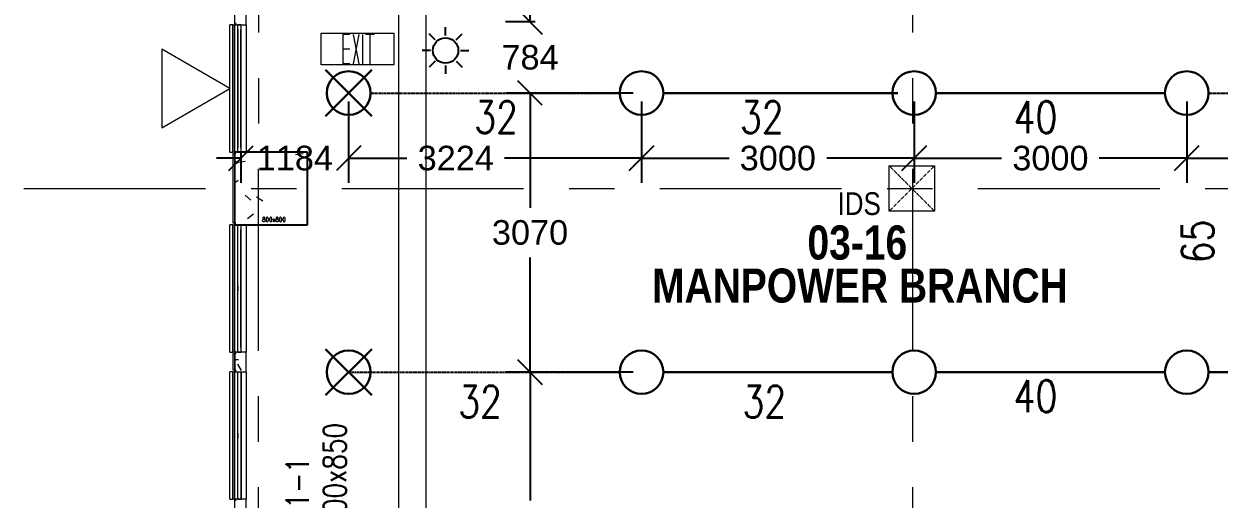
# Model space of a CAD drawing. Header units: millimetres. Extents: x -47219 to 440296, y -79832 to 7189.
# Drawn here: x -10140 to 3013, y -71441 to -66215 of the extents above; entities that cross this region are included whole.
import ezdxf

# ---------------------------------------------------------------- set-up
doc = ezdxf.new("R2010")
doc.units = ezdxf.units.MM
for name, pattern in [('BLK_2 - 3RD STOREY  LOWER ROOF PLAN-archi clean_25 SEPT 2024$0$IDA - Grid Line', [3500, 2000, -500, 500, -500]), ('HIDDEN2', [4.7625, 3.175, -1.5875]), ('IMPORT-HIDDEN2', [4.7625, 3.175, -1.5875])]:
    doc.linetypes.add(name, pattern=pattern)
doc.layers.get('Defpoints').update_dxf_attribs({"color": 8, "lineweight": 9})
for name, color, linetype, lineweight in [('BLK_2 - 3RD STOREY  LOWER ROOF PLAN-archi clean_25 SEPT 2024$0$1599_DB_A_BLK2_HQ_R21-3RD STOREY 230517$0$A-_DETA----_ED-1', 8, 'Continuous', 9), ('BLK_2 - 3RD STOREY  LOWER ROOF PLAN-archi clean_25 SEPT 2024$0$1599_DB_A_BLK2_HQ_R21-3RD STOREY 230517$0$A-_GENM----_M', 8, 'Continuous', 9), ('BLK_2 - 3RD STOREY  LOWER ROOF PLAN-archi clean_25 SEPT 2024$0$1599_DB_A_BLK2_HQ_R21-3RD STOREY 230517$0$A-_WALL----_H-1', 8, 'Continuous', 9), ('BLK_2 - 3RD STOREY  LOWER ROOF PLAN-archi clean_25 SEPT 2024$0$1599_DB_A_BLK2_HQ_R21-3RD STOREY 230517$0$A-_WIND----_E', 8, 'Continuous', 9), ('BLK_2 - 3RD STOREY  LOWER ROOF PLAN-archi clean_25 SEPT 2024$0$1599_DB_A_BLK2_HQ_R21-3RD STOREY 230517$0$E-_LIGT----_E', 8, 'Continuous', 9), ('BLK_2 - 3RD STOREY  LOWER ROOF PLAN-archi clean_25 SEPT 2024$0$1599_DB_A_BLK2_HQ_R21-3RD STOREY 230517$0$S-_COLN----_E', 8, 'Continuous', 9), ('BLK_2 - 3RD STOREY  LOWER ROOF PLAN-archi clean_25 SEPT 2024$0$A-_FLOR----_E', 8, 'Continuous', 9), ('BLK_2 - 3RD STOREY  LOWER ROOF PLAN-archi clean_25 SEPT 2024$0$A-_GENM----_M', 8, 'Continuous', 9), ('BLK_2 - 3RD STOREY  LOWER ROOF PLAN-archi clean_25 SEPT 2024$0$A-_WALL----_E', 8, 'Continuous', 9), ('BLK_2 - 3RD STOREY  LOWER ROOF PLAN-archi clean_25 SEPT 2024$0$A-_WALL----_E-1', 8, 'Continuous', 18), ('BLK_2 - 3RD STOREY  LOWER ROOF PLAN-archi clean_25 SEPT 2024$0$A-_WIND----_E', 8, 'Continuous', 9), ('BLK_2 - 3RD STOREY  LOWER ROOF PLAN-archi clean_25 SEPT 2024$0$S-_ANOTGRID_E-1', 8, 'BLK_2 - 3RD STOREY  LOWER ROOF PLAN-archi clean_25 SEPT 2024$0$IDA - Grid Line', 9), ('BLK_2 - 3RD STOREY  LOWER ROOF PLAN-archi clean_25 SEPT 2024$0$S-_COLN----_E', 8, 'Continuous', 9), ('BLK_2 - 3RD STOREY  LOWER ROOF PLAN-archi clean_25 SEPT 2024$0$S-_COLN----_E-1', 8, 'Continuous', 9), ('BLK_2 - 3RD STOREY  LOWER ROOF PLAN-archi clean_25 SEPT 2024$0$S-_COLN----_E-2', 8, 'Continuous', 25), ('M-_SPRKPIEX_E-', 1, 'Continuous', 30), ('NW_BEAM AND COLUMN', 134, 'Continuous', 5), ('S-_LINE----_N-', 140, 'Continuous', 18), ('S-TEXT', 140, 'Continuous', 18)]:
    doc.layers.add(name, color=color, linetype=linetype, lineweight=lineweight)
for name, color, linetype in [('DIM', 8, 'Continuous'), ('M-_FIRESPRK_T-', 7, 'Continuous'), ('M-_SPRKBEAM_E-', 12, 'HIDDEN2'), ('M-FIRE----_E-', 12, 'Continuous'), ('ROOMNAME', 7, 'Continuous')]:
    doc.layers.add(name, color=color, linetype=linetype)
doc.styles.add('BLK_2 - 3RD STOREY  LOWER ROOF PLAN_12 JUNE 2024$0$Arial Narrow_2', font='ARIALN.TTF', dxfattribs={"height": 375})
doc.styles.add('BLK_2 - 3RD STOREY  LOWER ROOF PLAN_12 JUNE 2024$0$Arial Narrow_B_1', font='ARIALNB.TTF', dxfattribs={"height": 500})
doc.styles.add('RomanS_3', font='romans__.ttf', dxfattribs={"width": 0.8, "height": 50})
doc.styles.add('RomanS_5', font='romans__.ttf', dxfattribs={"width": 0.8, "height": 250})
doc.styles.add('Simplex', font='SIMPLEX.shx', dxfattribs={"width": 0.8, "height": 2.5})
doc.styles.get("Standard").update_dxf_attribs({"font": 'arial.ttf'})
doc.dimstyles.new('DIM 150', dxfattribs={"dimscale": 1500, "dimtxt": 0.18, "dimasz": 0.18, "dimexe": 0.18, "dimexo": 0.0625, "dimgap": 0.09, "dimtad": 0, "dimtih": 1, "dimtoh": 1, "dimdec": 0, "dimzin": 0, "dimdsep": 46, "dimtxsty": 'Standard', "dimblk": 'OBLIQUE', "dimcen": 0.09, "dimadec": 0, "dimazin": 0, "dimtfac": 1, "dimtdec": 0, "dimtofl": 0, "dimtmove": 0, "dimatfit": 3, "dimfxl": 1, "dimtolj": 1, "dimtzin": 0, "dimarcsym": 0})

# ---------------------------------------------------------------- blocks, each defined once
blk = doc.blocks.new('3rd Structure')
at = {"layer": 'NW_BEAM AND COLUMN', "color": 8}
for p, q in [((-36250, -79450), (-36250, 250)), ((-36250, -79450), (-36250, 250)), ((-34450, 250), (-34450, -79450)), ((-34150, 250), (-34150, -79450)), ((-36250, -71600), (-35450, -71600)), ((-36250, -72400), (-36250, -71600)), ((-35450, -71600), (-35450, -72400)), ((-29050, -71750), (-28550, -71750)), ((-29050, -72250), (-29050, -71750)), ((-28550, -71750), (-28550, -72250)), ((-28550, -72250), (-29050, -72250)), ((-35450, -72400), (-36250, -72400))]:
    blk.add_line(p, q, dxfattribs=at)
at = {"layer": 'NW_BEAM AND COLUMN', "color": 8, "linetype": 'IMPORT-HIDDEN2', "lineweight": 18}
for p, q in [((-28550, -71750), (-29050, -72250)), ((-29050, -71750), (-28550, -72250))]:
    blk.add_line(p, q, dxfattribs=at)
at = {"layer": 'S-TEXT', "color": 8, "insert": (-35951, -72316), "char_height": 50, "width": 313.29, "attachment_point": 1, "line_spacing_factor": 0.983083, "style": 'RomanS_3'}
blk.add_mtext('800x800', dxfattribs=at)
at = {"layer": 'S-TEXT', "color": 8, "insert": (-35686, -75689), "char_height": 250, "width": 2959.11, "attachment_point": 2, "rotation": 90, "line_spacing_factor": 0.983083, "style": 'RomanS_5'}
blk.add_mtext('2-4VB1-1\\P1800/2100x850', dxfattribs=at)
blk = doc.blocks.new('fire0101')
at = {"color": 0, "linetype": 'Continuous'}
blk.add_circle((0, 0), 100, dxfattribs=at)
blk = doc.blocks.new('Under B spk')
for p, q in [((318, -318), (-318, 318)), ((318, 318), (-318, -318))]:
    blk.add_line(p, q)
blk.add_circle((0, 0), 300)
blk = doc.blocks.new('*U13')
at = {"layer": 'M-FIRE----_E-'}
blk.add_line((-33, -33), (33, 33), dxfattribs=at)
blk = doc.blocks.new('*U12')
at = {"layer": 'M-FIRE----_E-', "color": 0, "linetype": 'ByBlock', "lineweight": -2, "transparency": 16777216}
for p, rotation in [((31604, 13669), 45), ((31455, 13607), 90), ((31393, 13458), 135), ((31815, 13458), 315.0000000000001), ((31455, 13309), 180), ((31604, 13247), 225.0000000000001), ((31753, 13309), 270)]:
    blk.add_blockref('*U13', p, dxfattribs=dict(at, rotation=rotation))
blk.add_blockref('*U13', (31753, 13607), dxfattribs=at)
blk = doc.blocks.new('Strobe Light')
at = {"layer": 'M-FIRE----_E-'}
blk.add_circle((0, 0), 140, dxfattribs=at)
blk.add_blockref('*U12', (-31604, -13458), dxfattribs=at)
blk = doc.blocks.new('_Oblique')
at = {"color": 0, "linetype": 'ByBlock', "lineweight": -2}
blk.add_line((-0.5, -0.5), (0.5, 0.5), dxfattribs=at)
blk = doc.blocks.new('*D100')
at = {"layer": 'Defpoints', "color": 0, "transparency": 16777216}
for p in [(-4570, -66191), (-4418, -66191), (-3343, -66975)]:
    blk.add_point(p, dxfattribs=at)
at = {"layer": 'DIM', "color": 0, "lineweight": -2, "transparency": 16777216}
for p, q in [((-4570, -66191), (-4570, -65921)), ((-4512, -66191), (-4840, -66191)), ((-3436, -66975), (-4840, -66975)), ((-4570, -66975), (-4570, -67245))]:
    blk.add_line(p, q, dxfattribs=at)
at = {"layer": 'DIM', "color": 0, "lineweight": -2, "transparency": 16777216, "xscale": 270, "yscale": 270, "zscale": 270}
for p, rotation in [((-4570, -66191), 270), ((-4570, -66975), 90)]:
    blk.add_blockref('_Oblique', p, dxfattribs=dict(at, rotation=rotation))
at = {"layer": 'DIM', "color": 0, "transparency": 16777216, "insert": (-4570, -66583), "char_height": 270, "attachment_point": 5}
blk.add_mtext('\\A1;784', dxfattribs=at)
blk = doc.blocks.new('*D101')
at = {"layer": 'Defpoints', "color": 0, "transparency": 16777216}
for p in [(-6566, -66975), (-7751, -67540), (-6566, -67692)]:
    blk.add_point(p, dxfattribs=at)
at = {"layer": 'DIM', "color": 0, "lineweight": -2, "transparency": 16777216}
for p, q in [((-6566, -67069), (-6566, -67962)), ((-7751, -67692), (-8021, -67692)), ((-7751, -67633), (-7751, -67962)), ((-6566, -67692), (-6296, -67692))]:
    blk.add_line(p, q, dxfattribs=at)
at = {"layer": 'DIM', "color": 0, "lineweight": -2, "transparency": 16777216, "xscale": 270, "yscale": 270, "zscale": 270}
blk.add_blockref('_Oblique', (-7751, -67692), dxfattribs=at)
at = {"layer": 'DIM', "color": 0, "lineweight": -2, "transparency": 16777216, "xscale": 270, "yscale": 270, "zscale": 270, "rotation": 180}
blk.add_blockref('_Oblique', (-6566, -67692), dxfattribs=at)
at = {"layer": 'DIM', "color": 0, "transparency": 16777216, "insert": (-7158, -67692), "char_height": 270, "attachment_point": 5}
blk.add_mtext('\\A1;1184', dxfattribs=at)
blk = doc.blocks.new('*D102')
at = {"layer": 'Defpoints', "color": 0, "transparency": 16777216}
for p in [(-6566, -66975), (-3343, -66975), (-3343, -67692)]:
    blk.add_point(p, dxfattribs=at)
at = {"layer": 'DIM', "color": 0, "lineweight": -2, "transparency": 16777216}
for p, q in [((-6566, -67069), (-6566, -67962)), ((-3343, -67069), (-3343, -67962)), ((-6566, -67692), (-5925, -67692)), ((-3343, -67692), (-4850, -67692))]:
    blk.add_line(p, q, dxfattribs=at)
at = {"layer": 'DIM', "color": 0, "lineweight": -2, "transparency": 16777216, "xscale": 270, "yscale": 270, "zscale": 270, "rotation": 180}
blk.add_blockref('_Oblique', (-6566, -67692), dxfattribs=at)
at = {"layer": 'DIM', "color": 0, "lineweight": -2, "transparency": 16777216, "xscale": 270, "yscale": 270, "zscale": 270}
blk.add_blockref('_Oblique', (-3343, -67692), dxfattribs=at)
at = {"layer": 'DIM', "color": 0, "transparency": 16777216, "insert": (-5387, -67692), "char_height": 270, "attachment_point": 5}
blk.add_mtext('\\A1;3224', dxfattribs=at)
blk = doc.blocks.new('*D103')
at = {"layer": 'Defpoints', "color": 0, "transparency": 16777216}
for p in [(-3343, -66975), (-343, -66975), (-343, -67692)]:
    blk.add_point(p, dxfattribs=at)
at = {"layer": 'DIM', "color": 0, "lineweight": -2, "transparency": 16777216}
for p, q in [((-3343, -67069), (-3343, -67962)), ((-343, -67069), (-343, -67962)), ((-3343, -67692), (-2380, -67692)), ((-343, -67692), (-1305, -67692))]:
    blk.add_line(p, q, dxfattribs=at)
at = {"layer": 'DIM', "color": 0, "lineweight": -2, "transparency": 16777216, "xscale": 270, "yscale": 270, "zscale": 270, "rotation": 180}
blk.add_blockref('_Oblique', (-3343, -67692), dxfattribs=at)
at = {"layer": 'DIM', "color": 0, "lineweight": -2, "transparency": 16777216, "xscale": 270, "yscale": 270, "zscale": 270}
blk.add_blockref('_Oblique', (-343, -67692), dxfattribs=at)
at = {"layer": 'DIM', "color": 0, "transparency": 16777216, "insert": (-1843, -67692), "char_height": 270, "attachment_point": 5}
blk.add_mtext('\\A1;3000', dxfattribs=at)
blk = doc.blocks.new('*D104')
at = {"layer": 'Defpoints', "color": 0, "transparency": 16777216}
for p in [(-343, -66975), (2657, -66975), (2657, -67692)]:
    blk.add_point(p, dxfattribs=at)
at = {"layer": 'DIM', "color": 0, "lineweight": -2, "transparency": 16777216}
for p, q in [((-343, -67069), (-343, -67962)), ((2657, -67069), (2657, -67962)), ((-343, -67692), (620, -67692)), ((2657, -67692), (1695, -67692))]:
    blk.add_line(p, q, dxfattribs=at)
at = {"layer": 'DIM', "color": 0, "lineweight": -2, "transparency": 16777216, "xscale": 270, "yscale": 270, "zscale": 270, "rotation": 180}
blk.add_blockref('_Oblique', (-343, -67692), dxfattribs=at)
at = {"layer": 'DIM', "color": 0, "lineweight": -2, "transparency": 16777216, "xscale": 270, "yscale": 270, "zscale": 270}
blk.add_blockref('_Oblique', (2657, -67692), dxfattribs=at)
at = {"layer": 'DIM', "color": 0, "transparency": 16777216, "insert": (1157, -67692), "char_height": 270, "attachment_point": 5}
blk.add_mtext('\\A1;3000', dxfattribs=at)
blk = doc.blocks.new('*D105')
at = {"layer": 'Defpoints', "color": 0, "transparency": 16777216}
for p in [(2657, -66975), (5657, -66975), (5657, -67692)]:
    blk.add_point(p, dxfattribs=at)
at = {"layer": 'DIM', "color": 0, "lineweight": -2, "transparency": 16777216}
for p, q in [((2657, -67069), (2657, -67962)), ((5657, -67069), (5657, -67962)), ((2657, -67692), (3620, -67692)), ((5657, -67692), (4695, -67692))]:
    blk.add_line(p, q, dxfattribs=at)
at = {"layer": 'DIM', "color": 0, "lineweight": -2, "transparency": 16777216, "xscale": 270, "yscale": 270, "zscale": 270, "rotation": 180}
blk.add_blockref('_Oblique', (2657, -67692), dxfattribs=at)
at = {"layer": 'DIM', "color": 0, "lineweight": -2, "transparency": 16777216, "xscale": 270, "yscale": 270, "zscale": 270}
blk.add_blockref('_Oblique', (5657, -67692), dxfattribs=at)
at = {"layer": 'DIM', "color": 0, "transparency": 16777216, "insert": (4157, -67692), "char_height": 270, "attachment_point": 5}
blk.add_mtext('\\A1;3000', dxfattribs=at)
blk = doc.blocks.new('*D122')
at = {"layer": 'Defpoints', "color": 0, "transparency": 16777216}
for p in [(-4570, -70045), (-3343, -70045), (-3343, -73414)]:
    blk.add_point(p, dxfattribs=at)
at = {"layer": 'DIM', "color": 0, "lineweight": -2, "transparency": 16777216}
for p, q in [((-3436, -70045), (-4840, -70045)), ((-4570, -70045), (-4570, -71457)), ((-4570, -73414), (-4570, -72003)), ((-3436, -73414), (-4840, -73414))]:
    blk.add_line(p, q, dxfattribs=at)
at = {"layer": 'DIM', "color": 0, "lineweight": -2, "transparency": 16777216, "xscale": 270, "yscale": 270, "zscale": 270}
for p, rotation in [((-4570, -70045), 90), ((-4570, -73414), 270)]:
    blk.add_blockref('_Oblique', p, dxfattribs=dict(at, rotation=rotation))
at = {"layer": 'DIM', "color": 0, "transparency": 16777216, "insert": (-4570, -71730), "char_height": 270, "attachment_point": 5}
blk.add_mtext('\\A1;3369', dxfattribs=at)
blk = doc.blocks.new('*D123')
at = {"layer": 'Defpoints', "color": 0, "transparency": 16777216}
for p in [(-4570, -66975), (-3343, -66975), (-3343, -70045)]:
    blk.add_point(p, dxfattribs=at)
at = {"layer": 'DIM', "color": 0, "lineweight": -2, "transparency": 16777216}
for p, q in [((-3436, -66975), (-4840, -66975)), ((-4570, -66975), (-4570, -68237)), ((-4570, -70045), (-4570, -68783)), ((-3436, -70045), (-4840, -70045))]:
    blk.add_line(p, q, dxfattribs=at)
at = {"layer": 'DIM', "color": 0, "lineweight": -2, "transparency": 16777216, "xscale": 270, "yscale": 270, "zscale": 270}
for p, rotation in [((-4570, -66975), 90), ((-4570, -70045), 270)]:
    blk.add_blockref('_Oblique', p, dxfattribs=dict(at, rotation=rotation))
at = {"layer": 'DIM', "color": 0, "transparency": 16777216, "insert": (-4570, -68510), "char_height": 270, "attachment_point": 5}
blk.add_mtext('\\A1;3070', dxfattribs=at)
blk = doc.blocks.new('BLK_2 - 3RD STOREY  LOWER ROOF PLAN-archi clean_25 SEPT 2024$0$1599_DB_A_BLK2_HQ_R21-3RD STOREY 230517$0$IDA - Casement w Top Hung - 2 Panels - 1400L X 1500H - B2-AW02-3436902-LINKVIEW_BLK2_3RD STOREY')
at = {"layer": 'BLK_2 - 3RD STOREY  LOWER ROOF PLAN-archi clean_25 SEPT 2024$0$1599_DB_A_BLK2_HQ_R21-3RD STOREY 230517$0$A-_WIND----_E'}
for p, q in [((-700, 17.5), (700, 17.5)), ((-700, 17.5), (-700, -17.5)), ((700, 17.5), (700, -17.5)), ((700, -17.5), (-700, -17.5))]:
    blk.add_line(p, q, dxfattribs=at)
blk = doc.blocks.new('BLK_2 - 3RD STOREY  LOWER ROOF PLAN-archi clean_25 SEPT 2024$0$1599_DB_A_BLK2_HQ_R21-3RD STOREY 230517$0$IDA - Casement w Top Hung - 2 Panels - 1400L X 1500H - B2-AW02-3436901-LINKVIEW_BLK2_3RD STOREY')
at = {"layer": 'BLK_2 - 3RD STOREY  LOWER ROOF PLAN-archi clean_25 SEPT 2024$0$1599_DB_A_BLK2_HQ_R21-3RD STOREY 230517$0$A-_WIND----_E'}
for p, q in [((-700, 17.5), (700, 17.5)), ((-700, 17.5), (-700, -17.5)), ((700, 17.5), (700, -17.5)), ((700, -17.5), (-700, -17.5))]:
    blk.add_line(p, q, dxfattribs=at)
blk = doc.blocks.new('BLK_2 - 3RD STOREY  LOWER ROOF PLAN-archi clean_25 SEPT 2024$0$IDA - Casement w Top Hung - 2 Panels - 1400L X 1500H - B2-AW02-3436901-BLK 2 3RD STOREY PLAN')
at = {"layer": 'BLK_2 - 3RD STOREY  LOWER ROOF PLAN-archi clean_25 SEPT 2024$0$A-_WIND----_E'}
for p, q in [((-700, 17.5), (700, 17.5)), ((-700, 17.5), (-700, -17.5)), ((-650, 17.5), (-615, 17.5)), ((-650, 17.5), (-25, 17.5)), ((-650, 17.5), (650, 17.5)), ((-650, 17.5), (650, 17.5)), ((-615, 17.5), (-35, 17.5)), ((-615, 17.5), (-60, 17.5)), ((-35, 17.5), (0, 17.5)), ((25, 17.5), (-24.9, 17.5)), ((0, 17.5), (35, 17.5)), ((25, 17.5), (650, 17.5)), ((35, 17.5), (615, 17.5)), ((60, 17.5), (615, 17.5)), ((615, 17.5), (650, 17.5)), ((700, 17.5), (700, -17.5)), ((700, -17.5), (-700, -17.5)), ((-615, -17.5), (-650, -17.5)), ((-25, -17.5), (-650, -17.5)), ((650, -17.5), (-650, -17.5)), ((-650, -17.5), (650, -17.5)), ((-35, -17.5), (-615, -17.5)), ((-60, -17.5), (-615, -17.5)), ((0, -17.5), (-35, -17.5)), ((25, -17.5), (-24.9, -17.5)), ((35, -17.5), (0, -17.5)), ((650, -17.5), (25, -17.5)), ((615, -17.5), (35, -17.5)), ((615, -17.5), (60, -17.5)), ((650, -17.5), (615, -17.5))]:
    blk.add_line(p, q, dxfattribs=at)
blk = doc.blocks.new('BLK_2 - 3RD STOREY  LOWER ROOF PLAN-archi clean_25 SEPT 2024$0$IDA - Casement w Top Hung - 2 Panels - 1400L X 1500H - B2-AW02-V2-BLK 2 3RD STOREY PLAN')
at = {"layer": 'BLK_2 - 3RD STOREY  LOWER ROOF PLAN-archi clean_25 SEPT 2024$0$A-_WIND----_E'}
for p, q in [((-700, 17), (700, 17)), ((-700, 17), (-700, -18)), ((-650, 17), (-615, 17)), ((-650, 17), (-25, 17)), ((-650, 17), (650, 17)), ((-650, 17), (650, 17)), ((-615, 17), (-35, 17)), ((-615, 17), (-60, 17)), ((-35, 17), (-2, 17)), ((25, 17), (-25, 17)), ((0, 17), (35, 17)), ((25, 17), (650, 17)), ((35, 17), (615, 17)), ((60, 17), (615, 17)), ((615, 17), (650, 17)), ((700, 17), (700, -18)), ((700, -18), (-700, -18)), ((-615, -18), (-650, -18)), ((-25, -18), (-650, -18)), ((650, -18), (-650, -18)), ((-650, -18), (650, -18)), ((-35, -18), (-615, -18)), ((-60, -18), (-615, -18)), ((-2, -18), (-35, -18)), ((25, -18), (-25, -18)), ((35, -18), (0, -18)), ((650, -18), (25, -18)), ((615, -18), (35, -18)), ((615, -18), (60, -18)), ((650, -18), (615, -18))]:
    blk.add_line(p, q, dxfattribs=at)
blk = doc.blocks.new('BLK_2 - 3RD STOREY  LOWER ROOF PLAN-archi clean_25 SEPT 2024$0$IDA - Casement w Top Hung - 2 Panels - 1400L X 1500H - B2-AW02-3436902-BLK 2 3RD STOREY PLAN')
at = {"layer": 'BLK_2 - 3RD STOREY  LOWER ROOF PLAN-archi clean_25 SEPT 2024$0$A-_WIND----_E'}
for p, q in [((-700, 17.5), (700, 17.5)), ((-700, 17.5), (-700, -17.5)), ((-615, 17.5), (-650, 17.5)), ((-650, 17.5), (-25, 17.5)), ((-650, 17.5), (650, 17.5)), ((650, 17.5), (-650, 17.5)), ((-35, 17.5), (-615, 17.5)), ((-615, 17.5), (-60, 17.5)), ((0, 17.5), (-35, 17.5)), ((-24.9, 17.5), (25, 17.5)), ((35, 17.5), (0, 17.5)), ((25, 17.5), (650, 17.5)), ((615, 17.5), (35, 17.5)), ((60, 17.5), (615, 17.5)), ((650, 17.5), (615, 17.5)), ((700, 17.5), (700, -17.5)), ((700, -17.5), (-700, -17.5)), ((-650, -17.5), (-615, -17.5)), ((-25, -17.5), (-650, -17.5)), ((650, -17.5), (-650, -17.5)), ((650, -17.5), (-650, -17.5)), ((-615, -17.5), (-35, -17.5)), ((-60, -17.5), (-615, -17.5)), ((-35, -17.5), (0, -17.5)), ((-24.9, -17.5), (25, -17.5)), ((0, -17.5), (35, -17.5)), ((650, -17.5), (25, -17.5)), ((35, -17.5), (615, -17.5)), ((615, -17.5), (60, -17.5)), ((615, -17.5), (650, -17.5))]:
    blk.add_line(p, q, dxfattribs=at)
blk = doc.blocks.new('BLK_2 - 3RD STOREY  LOWER ROOF PLAN-archi clean_25 SEPT 2024$0$Wall Motif - Type 1-V8-BLK 2 3RD STOREY PLAN')
at = {"layer": 'BLK_2 - 3RD STOREY  LOWER ROOF PLAN-archi clean_25 SEPT 2024$0$A-_GENM----_M'}
for p, q in [((-575, 105), (825, 105)), ((-575, 105), (-575, 75)), ((825, 75), (-575, 75)), ((-525, 105), (81, 105)), ((81, 75), (-525, 75)), ((-481, 105), (123, 105)), ((-481, 105), (731, 105)), ((123, 75), (-481, 75)), ((731, 75), (-481, 75)), ((125, 105), (731, 105)), ((731, 75), (125, 75)), ((169, 105), (775, 105)), ((775, 75), (169, 75)), ((825, 75), (825, 105))]:
    blk.add_line(p, q, dxfattribs=at)
blk = doc.blocks.new('BLK_2 - 3RD STOREY  LOWER ROOF PLAN-archi clean_25 SEPT 2024$0$Wall Motif - Type 1-2673879-BLK 2 3RD STOREY PLAN')
at = {"layer": 'BLK_2 - 3RD STOREY  LOWER ROOF PLAN-archi clean_25 SEPT 2024$0$A-_GENM----_M'}
for p, q in [((-575, 105), (825, 105)), ((-575, 105), (-575, 75)), ((825, 75), (-575, 75)), ((-525, 105), (81, 105)), ((81, 75), (-525, 75)), ((-481, 105), (125, 105)), ((-481, 105), (731, 105)), ((125, 75), (-481, 75)), ((731, 75), (-481, 75)), ((125, 105), (731, 105)), ((731, 75), (125, 75)), ((169, 105), (775, 105)), ((775, 75), (169, 75)), ((825, 75), (825, 105))]:
    blk.add_line(p, q, dxfattribs=at)
blk = doc.blocks.new('BLK_2 - 3RD STOREY  LOWER ROOF PLAN-archi clean_25 SEPT 2024$0$1599_DB_A_BLK2_HQ_R21-3RD STOREY 230517$0$IDA - Exit Sign - IDA - Exit Sign - One Side-2587573-LINKVIEW_BLK2_3RD STOREY')
at = {"layer": 'BLK_2 - 3RD STOREY  LOWER ROOF PLAN-archi clean_25 SEPT 2024$0$1599_DB_A_BLK2_HQ_R21-3RD STOREY 230517$0$A-_DETA----_ED-1'}
for p, q in [((-164, -115), (-164, -433)), ((-84, -115), (-164, -115)), ((-49, -113), (14, -438)), ((14, -113), (-49, -438)), ((55, -113), (55, -438)), ((185, -115), (85, -115)), ((135, -115), (135, -438)), ((-84, -275), (-164, -275)), ((-164, -433), (-84, -433))]:
    blk.add_line(p, q, dxfattribs=at)
at = {"layer": 'BLK_2 - 3RD STOREY  LOWER ROOF PLAN-archi clean_25 SEPT 2024$0$1599_DB_A_BLK2_HQ_R21-3RD STOREY 230517$0$E-_LIGT----_E'}
for p, q in [((-400, -450), (-400, -100)), ((-400, -100), (400, -100)), ((400, -100), (400, -450)), ((400, -450), (-400, -450))]:
    blk.add_line(p, q, dxfattribs=at)
blk = doc.blocks.new('BLK_2 - 3RD STOREY  LOWER ROOF PLAN-archi clean_25 SEPT 2024$0$1599_DB_A_BLK2_HQ_R21-3RD STOREY 230517$0$Wall Motif - Type 1-2673879-LINKVIEW_BLK2_3RD STOREY')
at = {"layer": 'BLK_2 - 3RD STOREY  LOWER ROOF PLAN-archi clean_25 SEPT 2024$0$1599_DB_A_BLK2_HQ_R21-3RD STOREY 230517$0$A-_GENM----_M'}
for p, q in [((-575, 105), (825, 105)), ((-575, 105), (-575, 75)), ((825, 75), (-575, 75)), ((825, 75), (825, 105))]:
    blk.add_line(p, q, dxfattribs=at)
blk = doc.blocks.new('BLK_2 - 3RD STOREY  LOWER ROOF PLAN-archi clean_25 SEPT 2024$0$sdfsdf')
at = {"layer": 'BLK_2 - 3RD STOREY  LOWER ROOF PLAN-archi clean_25 SEPT 2024$0$1599_DB_A_BLK2_HQ_R21-3RD STOREY 230517$0$S-_COLN----_E'}
h = blk.add_hatch(dxfattribs=at)
h.set_pattern_fill('FP_1', color=256, style=0, pattern_type=2)
h.set_pattern_definition([(50, (-131307.1, -42727.7), (1821.84, -159.39), [190.5, -2095.5]), (355, (-131307, -42727.7), (-352.43, 1910.567), [152.4, -1676.4]), (100.451, (-131155.3, -42741), (1469.426, 1751.166), [161.9, -1780.9]), (46.184, (-131307, -42219.7), (2710.79, -420.43), [285.75, -3143.25]), (96.636, (-131081.2, -42254.7), (2374.03, 2474.28), [242.85, -2671.35]), (351.184, (-131307, -42219.7), (2374.05, 2474.25), [228.6, -2514.6]), (21, (-131053.1, -42346.7), (1516.143, -1022.652), [190.5, -2095.5]), (326, (-131053, -42346.7), (618.02, 1841.88), [152.4, -1676.4]), (71.451, (-130926.7, -42432), (2134.17, 819.212), [161.9, -1780.9]), (37.5, (-131307.1, -42727.7), (30.886, 845.5504), [83.82, -1572.26, 83.82, -1617.98, -1682.75]), (37.5, (-131307.1, -42727.7), (30.886, 845.5504), [-3357.88, 83.82, -1598.93]), (7.5, (-131307.1, -42727.7), (668.197, 1001.806), [83.82, -886.46, 83.82, -1534.16, -641.35]), (7.5, (-131307.1, -42727.7), (668.197, 1001.806), [-2588.26, 83.82, -557.53]), (327.5, (-131873.5, -42727.7), (1355.909, -57.2896), [83.82, -551.18, 83.82, -1897.38, -2628.9]), (327.5, (-131873.5, -42727.7), (1355.909, -57.2896), [-2616.2, 83.82, -2545.08]), (317.5, (-132127.5, -42727.7), (1481.293, 254.266), [83.82, -741.68, 83.82, -1231.9, -1866.9]), (317.5, (-132127.5, -42727.7), (1481.293, 254.266), [-2141.22, 83.82, -1783.08])])
h.paths.add_polyline_path([(-139069, -111152), (-138336, -111152), (-138336, -110352), (-139136, -110352), (-139136, -111152), (-139104, -111152)], flags=0)
h = blk.add_hatch(dxfattribs=at)
h.set_pattern_fill('FP_2', color=256, style=0, pattern_type=2)
h.set_pattern_definition([(0, (-131307.08, -42727.71), (1016, 254), [83.82, -678.18, 83.82, -678.18, -4064]), (0, (-131307.08, -42727.71), (1016, 254), [-1524, 83.82, -1440.18, 83.82, -678.18, -1778]), (0, (-131307.08, -42727.71), (1016, 254), [-3810, 83.82, -424.18, 83.82, -1186.18]), (120, (-130926.08, -42600.71), (-727.97045, 752.8818), [83.82, -678.18, 83.82, -678.18, -4064]), (120, (-130926.08, -42600.71), (-727.97045, 752.8818), [-1524, 83.82, -1440.18, 83.82, -678.18, -1778]), (120, (-130926.08, -42600.71), (-727.97045, 752.8818), [-3810, 83.82, -424.18, 83.82, -1186.18]), (240, (-130799.08, -42092.71), (-288.02955, -1006.8818), [83.82, -678.18, 83.82, -678.18, -4064]), (240, (-130799.08, -42092.71), (-288.02955, -1006.8818), [-1524, 83.82, -1440.18, 83.82, -678.18, -1778]), (240, (-130799.08, -42092.71), (-288.02955, -1006.8818), [-3810, 83.82, -424.18, 83.82, -1186.18])])
h.paths.add_polyline_path([(-139069, -112769), (-139011, -112769), (-139011, -112552), (-139131, -112552), (-139131, -112572), (-139136, -112572), (-139136, -112749), (-139131, -112749), (-139131, -112769), (-139104, -112769)], flags=0)
at = {"layer": 'BLK_2 - 3RD STOREY  LOWER ROOF PLAN-archi clean_25 SEPT 2024$0$S-_COLN----_E-1'}
h = blk.add_hatch(dxfattribs=at)
h.set_pattern_fill('FP_1', color=256, style=0, pattern_type=2)
h.set_pattern_definition([(50, (-3e-10, -1e-11), (1821.841, -159.39), [190.5, -2095.5]), (355, (-3e-10, -1e-11), (-352.428, 1910.567), [152.4, -1676.4]), (100.451, (151.8, -13.3), (1469.426, 1751.166), [161.9, -1780.901]), (46.184, (-3e-10, 508), (2710.79, -420.428), [285.75, -3143.25]), (96.636, (226, 473), (2374.026, 2474.276), [242.85, -2671.35]), (351.184, (-3e-10, 508), (2374.05, 2474.253), [228.6, -2514.6]), (21, (254, 381), (1516.143, -1022.652), [190.5, -2095.5]), (326, (254, 381), (618.02, 1841.88), [152.4, -1676.4]), (71.451, (380.3, 295.8), (2134.171, 819.212), [161.9, -1780.901]), (37.5, (-3e-10, -1e-11), (30.886, 845.5504), [83.82, -1572.26, 83.82, -1617.98, -1682.75]), (37.5, (-3e-10, -1e-11), (30.886, 845.5504), [-3357.88, 83.82, -1598.93]), (7.5, (-3e-10, -1e-11), (668.1966, 1001.8057), [83.82, -886.46, 83.82, -1534.16, -641.35]), (7.5, (-3e-10, -1e-11), (668.1966, 1001.8057), [-2588.26, 83.82, -557.53]), (327.5, (-566.4, -1e-11), (1355.9093, -57.2896), [83.82, -551.18, 83.82, -1897.38, -2628.9]), (327.5, (-566.4, -1e-11), (1355.9093, -57.2896), [-2616.2, 83.82, -2545.08]), (317.5, (-820.4, -1e-11), (1481.293, 254.266), [83.82, -741.68, 83.82, -1231.9, -1866.9]), (317.5, (-820.4, -1e-11), (1481.293, 254.266), [-2141.22, 83.82, -1783.08])])
h.paths.add_polyline_path([(-139136, -111152), (-138336, -111152), (-138336, -110352), (-139136, -110352), (-139136, -111132)])
at = {"layer": 'BLK_2 - 3RD STOREY  LOWER ROOF PLAN-archi clean_25 SEPT 2024$0$1599_DB_A_BLK2_HQ_R21-3RD STOREY 230517$0$S-_COLN----_E'}
for p, q in [((-139011, -108952), (-139011, -108686)), ((-139161, -110352), (-139161, -108952)), ((-139161, -108952), (-139131, -108952)), ((-139136, -108932), (-139136, -108952)), ((-139131, -108932), (-139131, -108952)), ((-139131, -108952), (-139104, -108952)), ((-139069, -108952), (-139011, -108952)), ((-139011, -108952), (-139011, -110352)), ((-139941, -109219), (-139941, -110085)), ((-139191, -109652), (-139941, -109219)), ((-139941, -110085), (-139191, -109652)), ((-139136, -110352), (-139161, -110352)), ((-139136, -110352), (-139136, -110372)), ((-139104, -110352), (-139136, -110352)), ((-138336, -110352), (-139069, -110352)), ((-138336, -111152), (-138336, -110352)), ((-139136, -110372), (-139161, -110372)), ((-139161, -110372), (-139161, -111132)), ((-139136, -111132), (-139136, -110372)), ((-139136, -110372), (-139136, -111132)), ((-139161, -111132), (-139136, -111132)), ((-139136, -111132), (-139136, -111152)), ((-139161, -112552), (-139161, -111152)), ((-139161, -111152), (-139136, -111152)), ((-139136, -111152), (-139104, -111152)), ((-139069, -111152), (-138336, -111152)), ((-139011, -111152), (-139011, -112552)), ((-139131, -112552), (-139161, -112552)), ((-139161, -112572), (-139161, -112749)), ((-139131, -112572), (-139161, -112572)), ((-139136, -112552), (-139136, -112572)), ((-139136, -112572), (-139136, -112749)), ((-139131, -112552), (-139131, -112572)), ((-139104, -112552), (-139131, -112552)), ((-139011, -112552), (-139069, -112552)), ((-139011, -112769), (-139011, -112552)), ((-139161, -112749), (-139131, -112749)), ((-139161, -114169), (-139161, -112769)), ((-139161, -112769), (-139131, -112769)), ((-139136, -112749), (-139136, -112769)), ((-139131, -112749), (-139131, -112769)), ((-139131, -112769), (-139104, -112769)), ((-139069, -112769), (-139011, -112769)), ((-139011, -112769), (-139011, -114169)), ((-139131, -114169), (-139161, -114169)), ((-139136, -114169), (-139136, -114189)), ((-139131, -114169), (-139131, -114189)), ((-139104, -114169), (-139131, -114169)), ((-139011, -114169), (-139069, -114169)), ((-139011, -114386), (-139011, -114169))]:
    blk.add_line(p, q, dxfattribs=at)
at = {"layer": 'BLK_2 - 3RD STOREY  LOWER ROOF PLAN-archi clean_25 SEPT 2024$0$A-_FLOR----_E'}
for p, q in [((-139136, -108932), (-139136, -108952)), ((-139136, -108932), (-139136, -108952)), ((-139136, -110352), (-139136, -111152)), ((-139136, -110352), (-139136, -110372)), ((-139136, -110372), (-139136, -111132)), ((-139136, -111132), (-139136, -111152)), ((-139136, -112552), (-139136, -112572)), ((-139136, -112552), (-139136, -112572)), ((-139136, -112572), (-139136, -112749)), ((-139136, -112572), (-139136, -112749)), ((-139136, -112749), (-139136, -112769)), ((-139136, -112749), (-139136, -112769)), ((-139136, -114169), (-139136, -114189)), ((-139136, -114169), (-139136, -114189))]:
    blk.add_line(p, q, dxfattribs=at)
at = {"layer": 'BLK_2 - 3RD STOREY  LOWER ROOF PLAN-archi clean_25 SEPT 2024$0$A-_WALL----_E'}
for p, q in [((-139161, -108952), (-139131, -108952)), ((-139161, -110352), (-139161, -108952)), ((-139131, -108952), (-139011, -108952)), ((-139011, -108952), (-139011, -110352)), ((-139011, -110352), (-139161, -110352)), ((-139136, -111132), (-139136, -110372)), ((-139161, -111152), (-139011, -111152)), ((-139161, -112552), (-139161, -111152)), ((-139011, -111152), (-139011, -112552)), ((-139131, -112552), (-139161, -112552)), ((-139136, -112572), (-139136, -112749)), ((-139011, -112552), (-139131, -112552)), ((-139161, -112769), (-139131, -112769)), ((-139161, -114169), (-139161, -112769)), ((-139131, -112769), (-139011, -112769)), ((-139011, -112769), (-139011, -114169)), ((-139011, -114169), (-139131, -114169))]:
    blk.add_line(p, q, dxfattribs=at)
at = {"layer": 'BLK_2 - 3RD STOREY  LOWER ROOF PLAN-archi clean_25 SEPT 2024$0$A-_WALL----_E-1'}
for p, q in [((-139011, -108952), (-139011, -108686)), ((-139131, -108932), (-139131, -108952)), ((-139131, -108952), (-139011, -108952)), ((-139161, -110372), (-139161, -111132)), ((-139136, -110372), (-139161, -110372)), ((-139161, -111132), (-139136, -111132)), ((-139131, -112572), (-139161, -112572)), ((-139161, -112572), (-139161, -112749)), ((-139011, -112552), (-139131, -112552)), ((-139131, -112552), (-139131, -112572)), ((-139011, -112769), (-139011, -112552)), ((-139161, -112749), (-139131, -112749)), ((-139131, -112749), (-139131, -112769)), ((-139131, -112769), (-139011, -112769))]:
    blk.add_line(p, q, dxfattribs=at)
at = {"layer": 'BLK_2 - 3RD STOREY  LOWER ROOF PLAN-archi clean_25 SEPT 2024$0$S-_COLN----_E'}
blk.add_line((-139136, -110372), (-139136, -111132), dxfattribs=at)
at = {"layer": 'BLK_2 - 3RD STOREY  LOWER ROOF PLAN-archi clean_25 SEPT 2024$0$S-_COLN----_E-2'}
for p, q in [((-138336, -110352), (-139136, -110352)), ((-139136, -110352), (-139136, -110372)), ((-138336, -111152), (-138336, -110352)), ((-139136, -111132), (-139136, -111152)), ((-139136, -111152), (-138336, -111152))]:
    blk.add_line(p, q, dxfattribs=at)
at = {"layer": 'BLK_2 - 3RD STOREY  LOWER ROOF PLAN-archi clean_25 SEPT 2024$0$1599_DB_A_BLK2_HQ_R21-3RD STOREY 230517$0$S-_COLN----_E'}
for name, p, rotation in [('BLK_2 - 3RD STOREY  LOWER ROOF PLAN-archi clean_25 SEPT 2024$0$1599_DB_A_BLK2_HQ_R21-3RD STOREY 230517$0$Wall Motif - Type 1-2673879-LINKVIEW_BLK2_3RD STOREY', (-139086, -109777), 90), ('BLK_2 - 3RD STOREY  LOWER ROOF PLAN-archi clean_25 SEPT 2024$0$1599_DB_A_BLK2_HQ_R21-3RD STOREY 230517$0$IDA - Casement w Top Hung - 2 Panels - 1400L X 1500H - B2-AW02-3436902-LINKVIEW_BLK2_3RD STOREY', (-139087, -109652), 270), ('BLK_2 - 3RD STOREY  LOWER ROOF PLAN-archi clean_25 SEPT 2024$0$1599_DB_A_BLK2_HQ_R21-3RD STOREY 230517$0$Wall Motif - Type 1-2673879-LINKVIEW_BLK2_3RD STOREY', (-139086, -111977), 90), ('BLK_2 - 3RD STOREY  LOWER ROOF PLAN-archi clean_25 SEPT 2024$0$1599_DB_A_BLK2_HQ_R21-3RD STOREY 230517$0$IDA - Casement w Top Hung - 2 Panels - 1400L X 1500H - B2-AW02-3436901-LINKVIEW_BLK2_3RD STOREY', (-139087, -111852), 90), ('BLK_2 - 3RD STOREY  LOWER ROOF PLAN-archi clean_25 SEPT 2024$0$1599_DB_A_BLK2_HQ_R21-3RD STOREY 230517$0$Wall Motif - Type 1-2673879-LINKVIEW_BLK2_3RD STOREY', (-139086, -113594), 90), ('BLK_2 - 3RD STOREY  LOWER ROOF PLAN-archi clean_25 SEPT 2024$0$1599_DB_A_BLK2_HQ_R21-3RD STOREY 230517$0$IDA - Casement w Top Hung - 2 Panels - 1400L X 1500H - B2-AW02-3436901-LINKVIEW_BLK2_3RD STOREY', (-139087, -113469), 90)]:
    blk.add_blockref(name, p, dxfattribs=dict(at, rotation=rotation))
blk.add_blockref('BLK_2 - 3RD STOREY  LOWER ROOF PLAN-archi clean_25 SEPT 2024$0$1599_DB_A_BLK2_HQ_R21-3RD STOREY 230517$0$IDA - Exit Sign - IDA - Exit Sign - One Side-2587573-LINKVIEW_BLK2_3RD STOREY', (-137786, -108944), dxfattribs=at)
at = {"layer": 'BLK_2 - 3RD STOREY  LOWER ROOF PLAN-archi clean_25 SEPT 2024$0$A-_GENM----_M', "rotation": 90}
for name, p in [('BLK_2 - 3RD STOREY  LOWER ROOF PLAN-archi clean_25 SEPT 2024$0$Wall Motif - Type 1-2673879-BLK 2 3RD STOREY PLAN', (-139086, -109777)), ('BLK_2 - 3RD STOREY  LOWER ROOF PLAN-archi clean_25 SEPT 2024$0$Wall Motif - Type 1-2673879-BLK 2 3RD STOREY PLAN', (-139086, -111977)), ('BLK_2 - 3RD STOREY  LOWER ROOF PLAN-archi clean_25 SEPT 2024$0$Wall Motif - Type 1-V8-BLK 2 3RD STOREY PLAN', (-139086, -113594))]:
    blk.add_blockref(name, p, dxfattribs=at)
at = {"layer": 'BLK_2 - 3RD STOREY  LOWER ROOF PLAN-archi clean_25 SEPT 2024$0$A-_WIND----_E'}
for name, p, rotation in [('BLK_2 - 3RD STOREY  LOWER ROOF PLAN-archi clean_25 SEPT 2024$0$IDA - Casement w Top Hung - 2 Panels - 1400L X 1500H - B2-AW02-3436902-BLK 2 3RD STOREY PLAN', (-139087, -109652), 270), ('BLK_2 - 3RD STOREY  LOWER ROOF PLAN-archi clean_25 SEPT 2024$0$IDA - Casement w Top Hung - 2 Panels - 1400L X 1500H - B2-AW02-3436901-BLK 2 3RD STOREY PLAN', (-139087, -111852), 90), ('BLK_2 - 3RD STOREY  LOWER ROOF PLAN-archi clean_25 SEPT 2024$0$IDA - Casement w Top Hung - 2 Panels - 1400L X 1500H - B2-AW02-V2-BLK 2 3RD STOREY PLAN', (-139087, -113469), 90)]:
    blk.add_blockref(name, p, dxfattribs=dict(at, rotation=rotation))
blk = doc.blocks.new('BLK_2 - 3RD STOREY  LOWER ROOF PLAN-archi clean_25 SEPT 2024')
at = {"layer": 'BLK_2 - 3RD STOREY  LOWER ROOF PLAN-archi clean_25 SEPT 2024$0$1599_DB_A_BLK2_HQ_R21-3RD STOREY 230517$0$A-_WALL----_H-1'}
h = blk.add_hatch(dxfattribs=at)
h.set_pattern_fill('FP_2', color=256, style=0, pattern_type=2)
h.set_pattern_definition([(0, (-131307.08, -42727.71), (1016, 254), [83.82, -678.18, 83.82, -678.18, -4064]), (0, (-131307.08, -42727.71), (1016, 254), [-1524, 83.82, -1440.18, 83.82, -678.18, -1778]), (0, (-131307.08, -42727.71), (1016, 254), [-3810, 83.82, -424.18, 83.82, -1186.18]), (120, (-130926.08, -42600.71), (-727.9705, 752.8818), [83.82, -678.18, 83.82, -678.18, -4064]), (120, (-130926.08, -42600.71), (-727.9705, 752.8818), [-1524, 83.82, -1440.18, 83.82, -678.18, -1778]), (120, (-130926.08, -42600.71), (-727.9705, 752.8818), [-3810, 83.82, -424.18, 83.82, -1186.18]), (240, (-130799.08, -42092.71), (-288.0295, -1006.8818), [83.82, -678.18, 83.82, -678.18, -4064]), (240, (-130799.08, -42092.71), (-288.0295, -1006.8818), [-1524, 83.82, -1440.18, 83.82, -678.18, -1778]), (240, (-130799.08, -42092.71), (-288.0295, -1006.8818), [-3810, 83.82, -424.18, 83.82, -1186.18])])
h.paths.add_polyline_path([(-139011, -108952), (-139011, -108686), (-139131, -108686), (-139131, -108706), (-139136, -108706), (-139136, -108932), (-139131, -108932), (-139131, -108952), (-139069, -108952)], flags=0)
at = {"layer": 'BLK_2 - 3RD STOREY  LOWER ROOF PLAN-archi clean_25 SEPT 2024$0$A-_WALL----_E'}
h = blk.add_hatch(dxfattribs=at)
h.set_pattern_fill('FP_2', color=256, style=0, pattern_type=2)
h.set_pattern_definition([(0, (0, 0), (1016, 254), [83.82, -678.18, 83.82, -678.18, -4064]), (0, (0, 0), (1016, 254), [-1524, 83.82, -1440.18, 83.82, -678.18, -1778]), (0, (0, 0), (1016, 254), [-3810, 83.82, -424.18, 83.82, -1186.18]), (120, (381, 127), (-727.97045, 752.8818), [83.82, -678.18, 83.82, -678.18, -4064]), (120, (381, 127), (-727.97045, 752.8818), [-1524, 83.82, -1440.18, 83.82, -678.18, -1778]), (120, (381, 127), (-727.97045, 752.8818), [-3810, 83.82, -424.18, 83.82, -1186.18]), (240, (508, 635), (-288.02955, -1006.8818), [83.82, -678.18, 83.82, -678.18, -4064]), (240, (508, 635), (-288.02955, -1006.8818), [-1524, 83.82, -1440.18, 83.82, -678.18, -1778]), (240, (508, 635), (-288.02955, -1006.8818), [-3810, 83.82, -424.18, 83.82, -1186.18])])
h.paths.add_polyline_path([(-139011, -116002), (-139011, -115786), (-139131, -115786), (-139131, -115806), (-139136, -115806), (-139136, -115982), (-139131, -115982), (-139131, -116002), (-139069, -116002)])
h.paths.add_polyline_path([(-139131, -114386), (-139011, -114386), (-139011, -114169), (-139131, -114169), (-139131, -114189), (-139136, -114189), (-139136, -114366), (-139131, -114366)])
h.paths.add_polyline_path([(-139131, -112769), (-139011, -112769), (-139011, -112552), (-139131, -112552), (-139131, -112572), (-139136, -112572), (-139136, -112749), (-139131, -112749)])
h.paths.add_polyline_path([(-139131, -108952), (-139011, -108952), (-139011, -108686), (-139131, -108686), (-139131, -108706), (-139136, -108706), (-139136, -108932), (-139131, -108932)])
h.paths.add_polyline_path([(-139131, -107286), (-139011, -107286), (-139011, -107019), (-139131, -107019), (-139131, -107039), (-139136, -107039), (-139136, -107266), (-139131, -107266)])
h.paths.add_polyline_path([(-139069, -105619), (-139011, -105619), (-139011, -105352), (-139131, -105352), (-139131, -105372), (-139136, -105372), (-139136, -105599), (-139131, -105599), (-139131, -105619), (-139104, -105619)])
h.paths.add_polyline_path([(-139131, -101752), (-139011, -101752), (-139011, -101486), (-139131, -101486), (-139131, -101506), (-139136, -101506), (-139136, -101732), (-139131, -101732)])
h.paths.add_polyline_path([(-139011, -100086), (-139011, -99819), (-139131, -99819), (-139131, -99839), (-139136, -99839), (-139136, -100066), (-139131, -100066), (-139131, -100086), (-139069, -100086)])
h.paths.add_polyline_path([(-139131, -98419), (-139011, -98419), (-139011, -98152), (-139131, -98152), (-139131, -98172), (-139136, -98172), (-139136, -98399), (-139131, -98399)])
for p, q in [((-138336, -110352), (-139136, -110352)), ((-138336, -110352), (-139069, -110352)), ((-138336, -111152), (-138336, -110352)), ((-138336, -111152), (-138336, -110352)), ((-139136, -111152), (-138336, -111152)), ((-139069, -111152), (-138336, -111152))]:
    blk.add_line(p, q, dxfattribs=at)
at = {"layer": 'BLK_2 - 3RD STOREY  LOWER ROOF PLAN-archi clean_25 SEPT 2024$0$S-_ANOTGRID_E-1'}
for p, q in [((-138834, -37038), (-138886, -122559)), ((-131634, -37038), (-131686, -122559)), ((-141459, -110752), (-96555, -110752))]:
    blk.add_line(p, q, dxfattribs=at)
at = {"layer": 'BLK_2 - 3RD STOREY  LOWER ROOF PLAN-archi clean_25 SEPT 2024$0$A-_WALL----_E'}
blk.add_blockref('BLK_2 - 3RD STOREY  LOWER ROOF PLAN-archi clean_25 SEPT 2024$0$sdfsdf', (0, 0), dxfattribs=at)

msp = doc.modelspace()

# ---------------------------------------------------------------- linework, layer by layer
at = {"layer": 'M-_SPRKBEAM_E-'}
for p, q in [((-6326.2, -66975.1), (-3582.6, -66975.1)), ((2897.4, -66975.1), (5417.4, -66975.1)), ((-6566.2, -70045.2), (-3582.6, -70045.2))]:
    msp.add_line(p, q, dxfattribs=at)
at = {"layer": 'M-_SPRKPIEX_E-'}
for p, q in [((-3102.6, -66975.1), (-521.2, -66975.1)), ((-102.6, -66975.1), (2417.4, -66975.1)), ((-3102.6, -70045.2), (-582.6, -70045.2)), ((-102.6, -70045.2), (2417.4, -70045.2)), ((2897.4, -70045.2), (5696.1, -70045.2))]:
    msp.add_line(p, q, dxfattribs=at)

# ---------------------------------------------------------------- block references
msp.add_blockref('BLK_2 - 3RD STOREY  LOWER ROOF PLAN-archi clean_25 SEPT 2024', (131318.5, 42727.7), dxfattribs=at)
at = {"layer": 'M-_SPRKPIEX_E-', "xscale": 0.8, "yscale": 0.8, "zscale": 0.8}
for p in [(-6566.2, -66975.1), (-6566.2, -70045.2)]:
    msp.add_blockref('Under B spk', p, dxfattribs=at)
at = {"layer": 'M-_SPRKPIEX_E-', "xscale": 2.4, "yscale": 2.4, "zscale": 2.4, "rotation": 258.865011862231}
for p in [(-3342.6, -66975.1), (-342.6, -66975.1), (2657.4, -66975.1), (-3342.6, -70045.2), (-342.6, -70045.2), (2657.4, -70045.2)]:
    msp.add_blockref('fire0101', p, dxfattribs=at)
at = {"layer": 'M-FIRE----_E-', "rotation": 180}
msp.add_blockref('Strobe Light', (-5499.7, -66507.2), dxfattribs=at)
at = {"layer": 'S-_LINE----_N-'}
msp.add_blockref('3rd Structure', (28432.1, 3975.3), dxfattribs=at)

# ---------------------------------------------------------------- texts
at = {"layer": 'M-_FIRESPRK_T-', "style": 'Simplex', "width": 0.8}
for s, p in [('32', (-5183.4, -67414.6)), ('32', (-2259.2, -67414.6)), ('40', (752.4, -67414.6)), ('32', (-5360.1, -70544.1)), ('32', (-2231.5, -70544.1)), ('40', (752.4, -70484.7))]:
    msp.add_text(s, height=350, dxfattribs=at).set_placement(p)
msp.add_text('65', height=350, rotation=90, dxfattribs=at).set_placement((2952, -68848))
at = {"layer": 'ROOMNAME', "attachment_point": 1}
for s, insert, char_height, width, style in [('IDS', (-1186.7, -68066.4), 250, 1021.059, 'BLK_2 - 3RD STOREY  LOWER ROOF PLAN_12 JUNE 2024$0$Arial Narrow_2'), ('03-16', (-1516.6, -68431.5), 374.6, 3693.831, 'BLK_2 - 3RD STOREY  LOWER ROOF PLAN_12 JUNE 2024$0$Arial Narrow_B_1'), ('MANPOWER BRANCH', (-3227, -68905.2), 374.599, 5464.684, 'BLK_2 - 3RD STOREY  LOWER ROOF PLAN_12 JUNE 2024$0$Arial Narrow_B_1')]:
    msp.add_mtext(s, dxfattribs=dict(at, insert=insert, char_height=char_height, width=width, style=style))

# ---------------------------------------------------------------- dimensions: what is measured, and where the dimension line sits
at = {"layer": 'DIM'}
for base, p1, p2, picture, middle in [((-4570, -66191.2), (-3342.6, -66975.1), (-4417.9, -66191.2), '*D100', (-4570, -66583.1)), ((-4570, -66975.1), (-3342.6, -70045.2), (-3342.6, -66975.1), '*D123', (-4570, -68510.1)), ((-4570, -70045.2), (-3342.6, -73414.1), (-3342.6, -70045.2), '*D122', (-4570, -71729.6))]:
    dim = msp.add_linear_dim(base=base, p1=p1, p2=p2, angle=90, dimstyle='DIM 150', override={"dimtmove": 1}, dxfattribs=at)
    dim.commit()
    dim.dimension.update_dxf_attribs({"geometry": picture, "text_midpoint": middle})
dim = msp.add_linear_dim(base=(-6566.2, -67691.7), p1=(-7750.6, -67539.7), p2=(-6566.2, -66975.1), dimstyle='DIM 150', dxfattribs=at)
dim.commit()
dim.dimension.update_dxf_attribs({"geometry": '*D101', "text_midpoint": (-7158.4, -67691.7)})
dim = msp.add_linear_dim(base=(-3342.6, -67691.7), p1=(-6566.2, -66975.1), p2=(-3342.6, -66975.1), dimstyle='DIM 150', override={"dimtmove": 1}, dxfattribs=at)
dim.commit()
dim.dimension.update_dxf_attribs({"geometry": '*D102', "text_midpoint": (-5387, -67691.7), "dimtype": 160})
for base, p1, p2, picture, middle in [((-342.6, -67691.7), (-3342.6, -66975.1), (-342.6, -66975.1), '*D103', (-1842.6, -67691.7)), ((2657.4, -67691.7), (-342.6, -66975.1), (2657.4, -66975.1), '*D104', (1157.4, -67691.7)), ((5657.4, -67691.7), (2657.4, -66975.1), (5657.4, -66975.1), '*D105', (4157.4, -67691.7))]:
    dim = msp.add_linear_dim(base=base, p1=p1, p2=p2, dimstyle='DIM 150', override={"dimtmove": 1}, dxfattribs=at)
    dim.commit()
    dim.dimension.update_dxf_attribs({"geometry": picture, "text_midpoint": middle})

doc.saveas('drawing.dxf')
